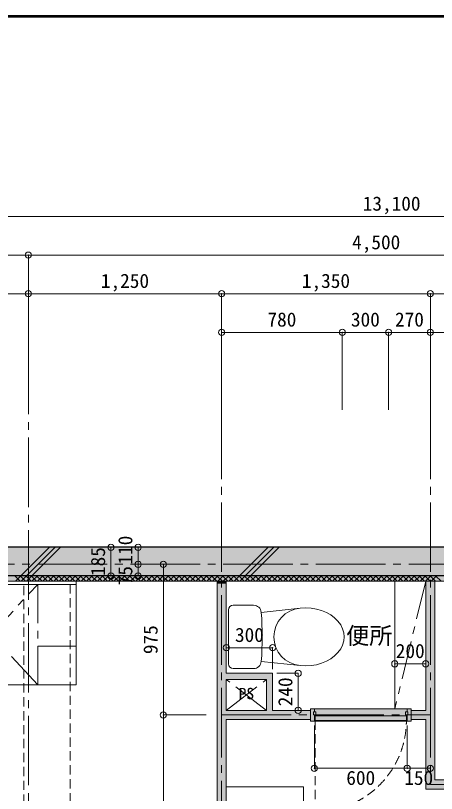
# Model space of a CAD drawing. Units: millimetres at full size, sheet at 1:50. Extents: x -9674 to 9699, y -6794 to 6791.
# Drawn here: x -2561 to 162, y 1759 to 6791 of the extents above; entities that cross this region are included whole.
import ezdxf
from ezdxf.enums import TextEntityAlignment as Align

# ---------------------------------------------------------------- set-up
doc = ezdxf.new("R2010")
doc.units = ezdxf.units.MM
doc.header["$LTSCALE"] = 50
doc.header["$PDMODE"] = 32
doc.header["$PDSIZE"] = 40
for name, pattern in [('CHAIN1', [8, 5, -1, 1, -1]), ('CHAIN2', [12, 9, -1, 1, -1]), ('DASHED1', [1.8, 1.2, -0.6])]:
    doc.linetypes.add(name, pattern=pattern)
for name, color, linetype, lineweight in [('0-0_図面枠', 7, 'Continuous', 9), ('1-0_芯', 7, 'CHAIN2', 9), ('1-1_躯体', 2, 'Continuous', 25), ('1-2_間仕切', 3, 'Continuous', 18), ('1-3_建具', 3, 'Continuous', 18), ('1-4_仕上げ', 4, 'Continuous', 9), ('1-5_設備', 7, 'Continuous', 9), ('1-7_その他', 7, 'DASHED1', 9), ('1-8_ハッチ', 4, 'Continuous', 9), ('1-A_文字', 7, 'Continuous', 9), ('1-B_寸法', 7, 'Continuous', 9), ('1-C_梁', 7, 'DASHED1', 9)]:
    doc.layers.add(name, color=color, linetype=linetype, lineweight=lineweight)
for name, color, linetype in [('4-0', 1, 'Continuous'), ('4-2', 4, 'Continuous'), ('4-F', 4, 'Continuous')]:
    doc.layers.add(name, color=color, linetype=linetype)
doc.styles.add('ＭＳ ゴシック', font='')
doc.styles.get('ＭＳ ゴシック').set_extended_font_data('MS Gothic')

msp = doc.modelspace()

# ---------------------------------------------------------------- linework, layer by layer
at = {"layer": '0-0_図面枠'}
for p, q in [((9697.16, 6789.66), (-9672.16, 6789.66)), ((9695.4, 6787.9), (-9670.4, 6787.9)), ((-9668.64, 6786.14), (9693.64, 6786.14)), ((9691.87, 6784.38), (-9666.87, 6784.38)), ((9690.11, 6782.61), (-9665.11, 6782.61)), ((9688.35, 6780.85), (-9663.35, 6780.85))]:
    msp.add_line(p, q, dxfattribs=at)
msp.add_lwpolyline([(9698.92, -6793.93), (9698.92, 6791.43), (-9673.92, 6791.43)], dxfattribs=at)
at = {"layer": '1-0_芯'}
for p, q in [((-2477.5, -4188.13), (-2477.5, 4241.87)), ((-1227.5, 4241.87), (-1227.5, 771.87)), ((122.5, 4241.87), (122.5, 1816.87)), ((-8417.5, 3241.87), (8192.5, 3241.87)), ((-1227.5, 2266.87), (122.5, 2266.87)), ((122.5, 1816.87), (2022.5, 1816.87))]:
    msp.add_line(p, q, dxfattribs=at)
at = {"layer": '1-1_躯体'}
for p, q in [((6382.5, 3351.87), (-6917.5, 3351.87)), ((6182.5, 3166.87), (-6617.5, 3166.87))]:
    msp.add_line(p, q, dxfattribs=at)
at = {"layer": '1-2_間仕切'}
for p, q in [((-1257.5, 801.87), (-1257.5, 3131.87)), ((-1197.5, 2536.87), (-1197.5, 3131.87)), ((92.5, 2296.87), (92.5, 3131.87)), ((152.5, 1846.87), (152.5, 3131.87)), ((-897.5, 2536.87), (-1197.5, 2536.87)), ((-897.5, 2536.87), (-897.5, 2296.87)), ((-937.5, 2496.87), (-1197.5, 2496.87)), ((-1197.5, 2496.87), (-1197.5, 2296.87)), ((-937.5, 2496.87), (-937.5, 2296.87)), ((-1197.5, 2296.87), (-937.5, 2296.87)), ((-897.5, 2296.87), (-652.5, 2296.87)), ((-2.5, 2296.87), (92.5, 2296.87)), ((-1197.5, 2236.87), (-652.5, 2236.87)), ((-1197.5, 2236.87), (-1197.5, 801.87)), ((-2.5, 2236.87), (92.5, 2236.87)), ((92.5, 2236.87), (92.5, 1786.87)), ((152.5, 1846.87), (260.5, 1846.87)), ((92.5, 1786.87), (260.5, 1786.87))]:
    msp.add_line(p, q, dxfattribs=at)
at = {"layer": '1-2_間仕切', "color": 7, "lineweight": 9}
msp.add_line((-27.5, 2226.87), (-627.5, 2226.87), dxfattribs=at)
at = {"layer": '1-3_建具'}
for p, q in [((-652.5, 2226.87), (-652.5, 2306.87)), ((-627.5, 2306.87), (-652.5, 2306.87)), ((-632.5, 2266.87), (-632.5, 2286.87)), ((-632.5, 2286.87), (-617.5, 2286.87)), ((-617.5, 2266.87), (-632.5, 2266.87)), ((-627.5, 2306.87), (-627.5, 2286.87)), ((-627.5, 2266.87), (-627.5, 2226.87)), ((-617.5, 2286.87), (-617.5, 2266.87)), ((-37.5, 2266.87), (-37.5, 2286.87)), ((-37.5, 2286.87), (-22.5, 2286.87)), ((-2.5, 2306.87), (-27.5, 2306.87)), ((-27.5, 2306.87), (-27.5, 2286.87)), ((-27.5, 2266.87), (-27.5, 2226.87)), ((-2.5, 2226.87), (-2.5, 2306.87)), ((-627.5, 2226.87), (-652.5, 2226.87)), ((-622.5, 2261.87), (-622.5, 2231.87)), ((-32.5, 2261.87), (-622.5, 2261.87)), ((-622.5, 2231.87), (-32.5, 2231.87)), ((-32.5, 2231.87), (-32.5, 2261.87)), ((-2.5, 2226.87), (-27.5, 2226.87))]:
    msp.add_line(p, q, dxfattribs=at)
at = {"layer": '1-3_建具', "color": 7, "lineweight": 9}
msp.add_line((-627.5, 2306.87), (-27.5, 2306.87), dxfattribs=at)
at = {"layer": '1-3_建具', "color": 7, "linetype": 'DASHED1', "lineweight": 9}
msp.add_line((-622.5, 2231.87), (-622.5, 1641.87), dxfattribs=at)
at = {"layer": '1-3_建具'}
msp.add_lwpolyline([(-22.5, 2286.87), (-22.5, 2266.87), (-37.5, 2266.87)], dxfattribs=at)
at = {"layer": '1-3_建具', "color": 7, "linetype": 'DASHED1', "lineweight": 9}
msp.add_arc((-622.5, 2231.87), 590, 270, 0, dxfattribs=at)
at = {"layer": '1-4_仕上げ'}
msp.add_line((-107.5, 2306.87), (-107.5, 3131.87), dxfattribs=at)
at = {"layer": '1-5_設備'}
for p, q in [((-2167.5, 3131.87), (-2167.5, 2461.87)), ((-2167.5, 3111.87), (-3917.5, 3111.87)), ((-1152.5, 2976.87), (-1021.25, 2976.87)), ((-1182.5, 2596.87), (-1182.5, 2946.87)), ((-971.41, 2930.87), (-720.35, 2957.52)), ((-1152.5, 2566.87), (-1021.25, 2566.87)), ((-971.41, 2612.87), (-720.35, 2586.22)), ((-2167.5, 2461.87), (-3257.5, 2461.87))]:
    msp.add_line(p, q, dxfattribs=at)
at = {"layer": '1-5_設備', "linetype": 'CHAIN1'}
for p, q in [((-3017.5, 2461.87), (-2417.5, 3111.87)), ((-2417.5, 2461.87), (-3017.5, 3111.87)), ((-2417.5, 3111.87), (-2417.5, 2461.87)), ((-2167.5, 2711.87), (-2417.5, 2711.87))]:
    msp.add_line(p, q, dxfattribs=at)
at = {"layer": '1-5_設備'}
msp.add_lwpolyline([(-1197.5, 1801.87), (-697.5, 1801.87), (-697.5, 801.87)], dxfattribs=at)
for centre, radius, start, end in [((-1152.5, 2946.87), 30, 90, 180), ((-1021.25, 2926.87), 50, 4.58408, 90), ((-2954.44, 2771.87), 1989.39, 355.41591, 4.58408), ((-703.23, 2771.87), 186.44, 95.269, 264.73099), ((-1152.5, 2596.87), 30, 180, 270), ((-1021.25, 2616.87), 50, 270, 355.41591)]:
    msp.add_arc(centre, radius, start, end, dxfattribs=at)
msp.add_ellipse((-685.31, 2771.87), major_axis=(250, 0), ratio=0.75, start_param=4.5717762, end_param=7.9945941, dxfattribs=at)
at = {"layer": '1-7_その他', "color": 4, "linetype": 'CHAIN1'}
for p, q in [((92.5, 3131.87), (-107.5, 2306.87)), ((-1197.5, 2296.87), (-937.5, 2496.87)), ((-937.5, 2296.87), (-1197.5, 2496.87))]:
    msp.add_line(p, q, dxfattribs=at)
at = {"layer": '1-8_ハッチ'}
for p, q in [((-2525.34, 3166.87), (-2340.34, 3351.87)), ((-2489.99, 3166.87), (-2304.99, 3351.87)), ((-2454.63, 3166.87), (-2269.63, 3351.87)), ((-1111.13, 3166.87), (-926.13, 3351.87)), ((-1075.77, 3166.87), (-890.77, 3351.87)), ((-1040.42, 3166.87), (-855.42, 3351.87)), ((6147.5, 3131.87), (-6582.5, 3131.87)), ((-2565.83, 3166.87), (-2530.83, 3131.87)), ((-2560.34, 3131.87), (-2525.34, 3166.87)), ((-2530.47, 3166.87), (-2495.47, 3131.87)), ((-2524.99, 3131.87), (-2489.99, 3166.87)), ((-2495.12, 3166.87), (-2460.12, 3131.87)), ((-2489.63, 3131.87), (-2454.63, 3166.87)), ((-2459.76, 3166.87), (-2424.76, 3131.87)), ((-2454.27, 3131.87), (-2419.27, 3166.87)), ((-2424.41, 3166.87), (-2389.41, 3131.87)), ((-2418.92, 3131.87), (-2383.92, 3166.87)), ((-2389.05, 3166.87), (-2354.05, 3131.87)), ((-2383.56, 3131.87), (-2348.56, 3166.87)), ((-2353.7, 3166.87), (-2318.7, 3131.87)), ((-2348.21, 3131.87), (-2313.21, 3166.87)), ((-2318.34, 3166.87), (-2283.34, 3131.87)), ((-2312.85, 3131.87), (-2277.85, 3166.87)), ((-2282.99, 3166.87), (-2247.99, 3131.87)), ((-2277.5, 3131.87), (-2242.5, 3166.87)), ((-2247.63, 3166.87), (-2212.63, 3131.87)), ((-2242.14, 3131.87), (-2207.14, 3166.87)), ((-2212.27, 3166.87), (-2177.27, 3131.87)), ((-2206.79, 3131.87), (-2171.79, 3166.87)), ((-2176.92, 3166.87), (-2141.92, 3131.87)), ((-2171.43, 3131.87), (-2136.43, 3166.87)), ((-2141.56, 3166.87), (-2106.56, 3131.87)), ((-2136.08, 3131.87), (-2101.08, 3166.87)), ((-2106.21, 3166.87), (-2071.21, 3131.87)), ((-2100.72, 3131.87), (-2065.72, 3166.87)), ((-2070.85, 3166.87), (-2035.85, 3131.87)), ((-2065.37, 3131.87), (-2030.37, 3166.87)), ((-2035.5, 3166.87), (-2000.5, 3131.87)), ((-2030.01, 3131.87), (-1995.01, 3166.87)), ((-2000.14, 3166.87), (-1965.14, 3131.87)), ((-1994.66, 3131.87), (-1959.66, 3166.87)), ((-1964.79, 3166.87), (-1929.79, 3131.87)), ((-1959.3, 3131.87), (-1924.3, 3166.87)), ((-1929.43, 3166.87), (-1894.43, 3131.87)), ((-1923.94, 3131.87), (-1888.94, 3166.87)), ((-1894.08, 3166.87), (-1859.08, 3131.87)), ((-1888.59, 3131.87), (-1853.59, 3166.87)), ((-1858.72, 3166.87), (-1823.72, 3131.87)), ((-1853.23, 3131.87), (-1818.23, 3166.87)), ((-1823.37, 3166.87), (-1788.37, 3131.87)), ((-1817.88, 3131.87), (-1782.88, 3166.87)), ((-1788.01, 3166.87), (-1753.01, 3131.87)), ((-1782.52, 3131.87), (-1747.52, 3166.87)), ((-1752.66, 3166.87), (-1717.66, 3131.87)), ((-1747.17, 3131.87), (-1712.17, 3166.87)), ((-1717.3, 3166.87), (-1682.3, 3131.87)), ((-1711.81, 3131.87), (-1676.81, 3166.87)), ((-1681.94, 3166.87), (-1646.94, 3131.87)), ((-1676.46, 3131.87), (-1641.46, 3166.87)), ((-1646.59, 3166.87), (-1611.59, 3131.87)), ((-1641.1, 3131.87), (-1606.1, 3166.87)), ((-1611.23, 3166.87), (-1576.23, 3131.87)), ((-1605.75, 3131.87), (-1570.75, 3166.87)), ((-1575.88, 3166.87), (-1540.88, 3131.87)), ((-1570.39, 3131.87), (-1535.39, 3166.87)), ((-1540.52, 3166.87), (-1505.52, 3131.87)), ((-1535.04, 3131.87), (-1500.04, 3166.87)), ((-1505.17, 3166.87), (-1470.17, 3131.87)), ((-1499.68, 3131.87), (-1464.68, 3166.87)), ((-1469.81, 3166.87), (-1434.81, 3131.87)), ((-1464.33, 3131.87), (-1429.33, 3166.87)), ((-1434.46, 3166.87), (-1399.46, 3131.87)), ((-1428.97, 3131.87), (-1393.97, 3166.87)), ((-1399.1, 3166.87), (-1364.1, 3131.87)), ((-1393.61, 3131.87), (-1358.61, 3166.87)), ((-1363.75, 3166.87), (-1328.75, 3131.87)), ((-1358.26, 3131.87), (-1323.26, 3166.87)), ((-1328.39, 3166.87), (-1293.39, 3131.87)), ((-1322.9, 3131.87), (-1287.9, 3166.87)), ((-1293.04, 3166.87), (-1258.04, 3131.87)), ((-1287.55, 3131.87), (-1252.55, 3166.87)), ((-1257.68, 3166.87), (-1222.68, 3131.87)), ((-1252.19, 3131.87), (-1217.19, 3166.87)), ((-1222.33, 3166.87), (-1187.33, 3131.87)), ((-1216.84, 3131.87), (-1181.84, 3166.87)), ((-1186.97, 3166.87), (-1151.97, 3131.87)), ((-1181.48, 3131.87), (-1146.48, 3166.87)), ((-1151.61, 3166.87), (-1116.61, 3131.87)), ((-1146.13, 3131.87), (-1111.13, 3166.87)), ((-1116.26, 3166.87), (-1081.26, 3131.87)), ((-1110.77, 3131.87), (-1075.77, 3166.87)), ((-1080.9, 3166.87), (-1045.9, 3131.87)), ((-1075.42, 3131.87), (-1040.42, 3166.87)), ((-1045.55, 3166.87), (-1010.55, 3131.87)), ((-1040.06, 3131.87), (-1005.06, 3166.87)), ((-1010.19, 3166.87), (-975.19, 3131.87)), ((-1004.71, 3131.87), (-969.71, 3166.87)), ((-974.84, 3166.87), (-939.84, 3131.87)), ((-969.35, 3131.87), (-934.35, 3166.87)), ((-939.48, 3166.87), (-904.48, 3131.87)), ((-933.99, 3131.87), (-898.99, 3166.87)), ((-904.13, 3166.87), (-869.13, 3131.87)), ((-898.64, 3131.87), (-863.64, 3166.87)), ((-868.77, 3166.87), (-833.77, 3131.87)), ((-863.28, 3131.87), (-828.28, 3166.87)), ((-833.42, 3166.87), (-798.42, 3131.87)), ((-827.93, 3131.87), (-792.93, 3166.87)), ((-798.06, 3166.87), (-763.06, 3131.87)), ((-792.57, 3131.87), (-757.57, 3166.87)), ((-762.71, 3166.87), (-727.71, 3131.87)), ((-757.22, 3131.87), (-722.22, 3166.87)), ((-727.35, 3166.87), (-692.35, 3131.87)), ((-721.86, 3131.87), (-686.86, 3166.87)), ((-692, 3166.87), (-657, 3131.87)), ((-686.51, 3131.87), (-651.51, 3166.87)), ((-656.64, 3166.87), (-621.64, 3131.87)), ((-651.15, 3131.87), (-616.15, 3166.87)), ((-621.28, 3166.87), (-586.28, 3131.87)), ((-615.8, 3131.87), (-580.8, 3166.87)), ((-585.93, 3166.87), (-550.93, 3131.87)), ((-580.44, 3131.87), (-545.44, 3166.87)), ((-550.57, 3166.87), (-515.57, 3131.87)), ((-545.09, 3131.87), (-510.09, 3166.87)), ((-515.22, 3166.87), (-480.22, 3131.87)), ((-509.73, 3131.87), (-474.73, 3166.87)), ((-479.86, 3166.87), (-444.86, 3131.87)), ((-474.38, 3131.87), (-439.38, 3166.87)), ((-444.51, 3166.87), (-409.51, 3131.87)), ((-439.02, 3131.87), (-404.02, 3166.87)), ((-409.15, 3166.87), (-374.15, 3131.87)), ((-403.66, 3131.87), (-368.66, 3166.87)), ((-373.8, 3166.87), (-338.8, 3131.87)), ((-368.31, 3131.87), (-333.31, 3166.87)), ((-338.44, 3166.87), (-303.44, 3131.87)), ((-332.95, 3131.87), (-297.95, 3166.87)), ((-303.09, 3166.87), (-268.09, 3131.87)), ((-297.6, 3131.87), (-262.6, 3166.87)), ((-267.73, 3166.87), (-232.73, 3131.87)), ((-262.24, 3131.87), (-227.24, 3166.87)), ((-232.38, 3166.87), (-197.38, 3131.87)), ((-226.89, 3131.87), (-191.89, 3166.87)), ((-197.02, 3166.87), (-162.02, 3131.87)), ((-191.53, 3131.87), (-156.53, 3166.87)), ((-161.67, 3166.87), (-126.67, 3131.87)), ((-156.18, 3131.87), (-121.18, 3166.87)), ((-126.31, 3166.87), (-91.31, 3131.87)), ((-120.82, 3131.87), (-85.82, 3166.87)), ((-90.95, 3166.87), (-55.95, 3131.87)), ((-85.47, 3131.87), (-50.47, 3166.87)), ((-55.6, 3166.87), (-20.6, 3131.87)), ((-50.11, 3131.87), (-15.11, 3166.87)), ((-20.24, 3166.87), (14.76, 3131.87)), ((-14.76, 3131.87), (20.24, 3166.87)), ((15.11, 3166.87), (50.11, 3131.87)), ((20.6, 3131.87), (55.6, 3166.87)), ((50.47, 3166.87), (85.47, 3131.87)), ((55.95, 3131.87), (90.95, 3166.87)), ((85.82, 3166.87), (120.82, 3131.87)), ((91.31, 3131.87), (126.31, 3166.87)), ((121.18, 3166.87), (156.18, 3131.87)), ((126.67, 3131.87), (161.67, 3166.87)), ((156.53, 3166.87), (191.53, 3131.87))]:
    msp.add_line(p, q, dxfattribs=at)
at = {"layer": '1-B_寸法'}
for p, q in [((-6677.5, 5491.87), (6422.5, 5491.87)), ((-6677.5, 5241.87), (-2477.5, 5241.87)), ((-2477.5, 5241.87), (2022.5, 5241.87)), ((-2477.5, 4241.87), (-2477.5, 5241.87)), ((-3917.5, 4991.87), (-2477.5, 4991.87)), ((-2477.5, 4991.87), (-1227.5, 4991.87)), ((-1227.5, 4991.87), (122.5, 4991.87)), ((-1227.5, 4241.87), (-1227.5, 4991.87)), ((122.5, 4991.87), (2022.5, 4991.87)), ((122.5, 4241.87), (122.5, 4991.87)), ((-1227.5, 4741.87), (-447.5, 4741.87)), ((-447.5, 4241.87), (-447.5, 4741.87)), ((-447.5, 4741.87), (-147.5, 4741.87)), ((-147.5, 4241.87), (-147.5, 4741.87)), ((-147.5, 4741.87), (122.5, 4741.87)), ((122.5, 4741.87), (1322.5, 4741.87)), ((-1944.1, 3166.87), (-1944.1, 3351.87)), ((-1767.58, 3241.87), (-1767.58, 3351.87)), ((-1767.58, 3166.87), (-1767.58, 3241.87)), ((-1604.24, 3241.87), (-1604.24, 2266.87)), ((-107.5, 2597.7), (92.5, 2597.7)), ((-871.57, 2536.87), (-732.56, 2536.87)), ((-732.56, 2536.87), (-732.56, 2296.87)), ((-1326.75, 2266.87), (-1604.24, 2266.87)), ((-1604.24, 2266.87), (-1604.24, 771.87)), ((-627.5, 2198.72), (-627.5, 1921.87)), ((-27.5, 2198.72), (-27.5, 1921.87)), ((-627.5, 1921.87), (-27.5, 1921.87)), ((-27.5, 1921.87), (122.5, 1921.87))]:
    msp.add_line(p, q, dxfattribs=at)
msp.add_lwpolyline([(-897.5, 2562.8), (-897.5, 2701.81), (-1197.5, 2701.81)], dxfattribs=at)
at = {"layer": '1-B_寸法', "color": 3}
for p in [(-2477.5, 5241.87), (-2477.5, 4991.87), (-1227.5, 4991.87), (122.5, 4991.87), (-1227.5, 4741.87), (-447.5, 4741.87), (-147.5, 4741.87), (122.5, 4741.87), (-1944.1, 3351.87), (-1767.58, 3351.87), (-1767.58, 3241.87), (-1604.24, 3241.87), (-1944.1, 3166.87), (-1767.58, 3166.87), (-1197.5, 2701.81), (-897.5, 2701.81), (-107.5, 2597.7), (92.5, 2597.7), (-732.56, 2536.87), (-732.56, 2296.87), (-1604.24, 2266.87), (-627.5, 1921.87), (-27.5, 1921.87), (122.5, 1921.87)]:
    msp.add_point(p, dxfattribs=at)
at = {"layer": '1-C_梁'}
for p, q in [((-2507.5, -108.13), (-2507.5, 3111.87)), ((-2207.5, 801.87), (-2207.5, 3111.87))]:
    msp.add_line(p, q, dxfattribs=at)
at = {"layer": '4-0'}
msp.add_solid([(-6917.5, 3351.87), (-6617.5, 3166.87), (6382.5, 3351.87), (6182.5, 3166.87)], dxfattribs=at)
at = {"layer": '4-2'}
for points in [[(-1197.5, 3131.87), (-1197.5, 3116.87), (-1257.5, 3131.87), (-1257.5, 3116.87)], [(92.5, 3131.87), (152.5, 3131.87), (92.5, 1786.87), (152.5, 1846.87)], [(-1257.5, 3116.87), (-1197.5, 3116.87), (-1257.5, 801.87), (-1197.5, 801.87)], [(-1197.5, 2496.87), (-1197.5, 2536.87), (-897.5, 2536.87)], [(-937.5, 2496.87), (-1197.5, 2496.87), (-897.5, 2536.87)], [(-937.5, 2496.87), (-897.5, 2536.87), (-897.5, 2296.87)], [(-897.5, 2296.87), (-937.5, 2296.87), (-937.5, 2496.87)], [(-652.5, 2296.87), (-652.5, 2236.87), (-1197.5, 2236.87)], [(-652.5, 2296.87), (-1197.5, 2236.87), (-1197.5, 2296.87)], [(-652.5, 2306.87), (-2.5, 2306.87), (-652.5, 2226.87), (-2.5, 2226.87)], [(-2.5, 2236.87), (92.5, 2236.87), (-2.5, 2296.87), (92.5, 2296.87)], [(260.5, 1846.87), (260.5, 1786.87), (152.5, 1846.87), (92.5, 1786.87)]]:
    msp.add_solid(points, dxfattribs=at)
at = {"layer": '4-F'}
msp.add_solid([(-6617.5, 3166.87), (-6582.5, 3131.87), (6182.5, 3166.87), (6147.5, 3131.87)], dxfattribs=at)

# ---------------------------------------------------------------- texts
at = {"layer": '1-A_文字', "style": 'ＭＳ ゴシック'}
for s, height, p in [('便所', 110, (-422.86, 2692.05)), ('PS', 73.31, (-1117.5, 2346.87))]:
    msp.add_text(s, height=height, dxfattribs=at).set_placement(p, align=Align.BOTTOM_LEFT)
at = {"layer": '1-B_寸法', "style": 'ＭＳ ゴシック'}
for s, p in [('13,100', (-315, 5501.87)), ('4,500', (-383.75, 5251.87)), ('1,250', (-2008.75, 5001.87)), ('1,350', (-708.75, 5001.87)), ('780', (-931.25, 4751.87)), ('300', (-391.25, 4751.87)), ('270', (-106.25, 4751.87)), ('300', (-1141.25, 2711.81)), ('200', (-101.25, 2607.7)), ('600', (-421.25, 1786.87)), ('150', (-46.25, 1786.87))]:
    msp.add_text(s, height=91.64, dxfattribs=at).set_placement(p, align=Align.BOTTOM_LEFT)
for s, p in [('110', (-1777.58, 3239.89)), ('185', (-1954.1, 3165.62)), ('75', (-1777.58, 3105.99)), ('975', (-1614.24, 2660.62)), ('240', (-742.56, 2323.12))]:
    msp.add_text(s, height=91.64, rotation=90, dxfattribs=at).set_placement(p, align=Align.BOTTOM_LEFT)

doc.saveas('drawing.dxf')
